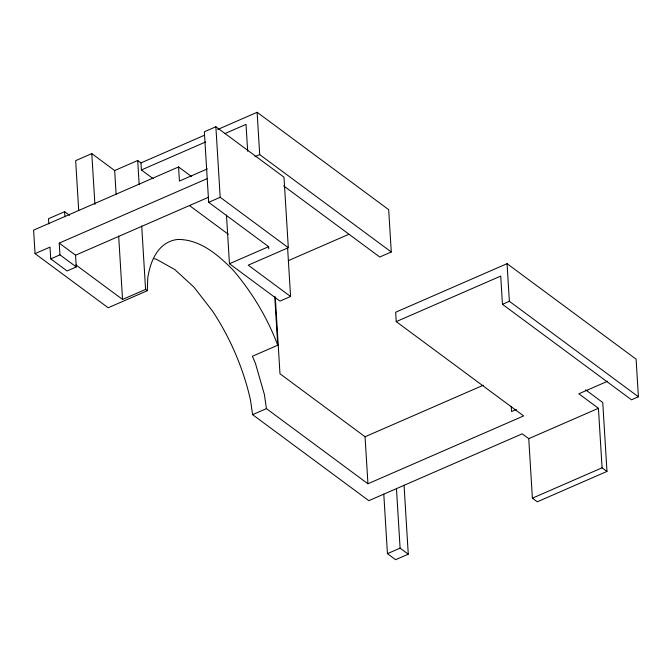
<?xml version="1.0" encoding="UTF-8"?>
<svg xmlns="http://www.w3.org/2000/svg" width="672" height="672" viewBox="0 0 672 672"><rect width="100%" height="100%" fill="white"/><g stroke="black" fill="none" stroke-linecap="round" stroke-linejoin="round"><path stroke-width="1.01" d="M191.638 176.627L178.567 166.958L33.6 230.135L35.036 253.638L108.167 307.759L147.328 290.699L147.731 278.317A127.243 58.346 66.5 0 1 178.046 239.434C200.55 239.501 218.198 255.066 233.176 270.144C252.176 292.438 267.397 317.797 277.738 345.223L252.395 356.269L255.486 363.51L264.382 394.456L266.414 408.626L367.937 483.773L523.639 415.918L396.236 321.619L395.665 312.22L507.058 263.676L636.098 359.176L638.4 396.791L631.487 399.806L502.446 304.298L500.724 276.091L396.236 321.619M116.122 194.443L114.66 170.537L91.795 153.611L75.667 160.642L78.716 210.395M114.66 170.537L137.701 160.499L140.969 162.918L141.397 169.966L153.208 178.71M226.472 215.057L229.454 263.743L279.955 301.123L290.573 296.486L248.245 265.163L288.305 247.708L283.987 177.181L215.872 126.764L204.355 131.788L208.673 202.314L268.615 246.683L268.758 248.934M140.969 162.918L204.322 135.307M217.762 129.452L257.116 112.3L388.685 209.681L391.28 251.992L379.756 257.015L283.609 185.85M141.397 169.966L205.708 141.943M224.91 133.577L246.028 124.37L247.674 151.334M69.577 215.351L64.621 211.688L48.493 218.711L48.812 223.826M207.27 168.932L179.432 181.062L178.567 166.958M254.906 156.71L259.703 154.619L391.28 251.992M35.036 253.638L50.014 247.12L50.728 258.871L67.066 270.959L76.28 266.944L75.558 255.192L59.228 243.104L206.909 178.744M50.728 258.871L59.942 254.856L76.28 266.944M75.558 255.192L208.32 197.333M208.673 202.314L220.189 197.291L288.305 247.708M75.835 264.877L122.548 299.443L145.58 289.405L147.328 290.699M229.454 263.743L268.615 246.683M288.33 260.652L348.802 234.301M502.446 304.298L509.359 301.291L638.4 396.791M154.19 258.787L155.963 259.048L174.77 269.522L194.015 287.213L212.386 310.901A127.243 58.346 66.5 0 1 250.564 400.478L252.588 414.658L266.414 408.626M275.285 297.074L279.98 373.783L365.064 436.758L483.294 385.232M516.348 409.441L511.552 411.533L511.232 406.308M607.664 381.226L578.836 393.784L598.433 408.29L602.07 467.804L606.976 471.425L537.289 501.791L532.392 498.17L528.755 438.665L522.22 433.826L368.819 500.674L252.588 414.658M528.755 438.665L598.433 408.29M387.433 553.652L400.1 548.134L408.265 554.182L395.598 559.7L387.433 553.652L383.788 494.147M532.392 498.17L602.07 467.804M585.606 389.827L602.759 402.52L606.976 471.425M189.47 205.548L228.27 234.259M507.058 263.676L509.359 301.291M404.057 485.268L408.265 554.182M396.463 488.628L400.1 548.134M365.064 436.758L367.937 483.773M287.599 247.741L290.573 296.486M274.747 296.419L277.738 345.223M257.116 112.3L259.703 154.619M215.872 126.764L220.189 197.291M137.701 160.499L139.163 184.405M141.708 225.994L145.58 289.405M118.667 236.032L122.548 299.443M91.795 153.611L94.903 204.406M64.621 211.688L64.932 216.796M59.228 243.104L59.942 254.856"/></g></svg>
